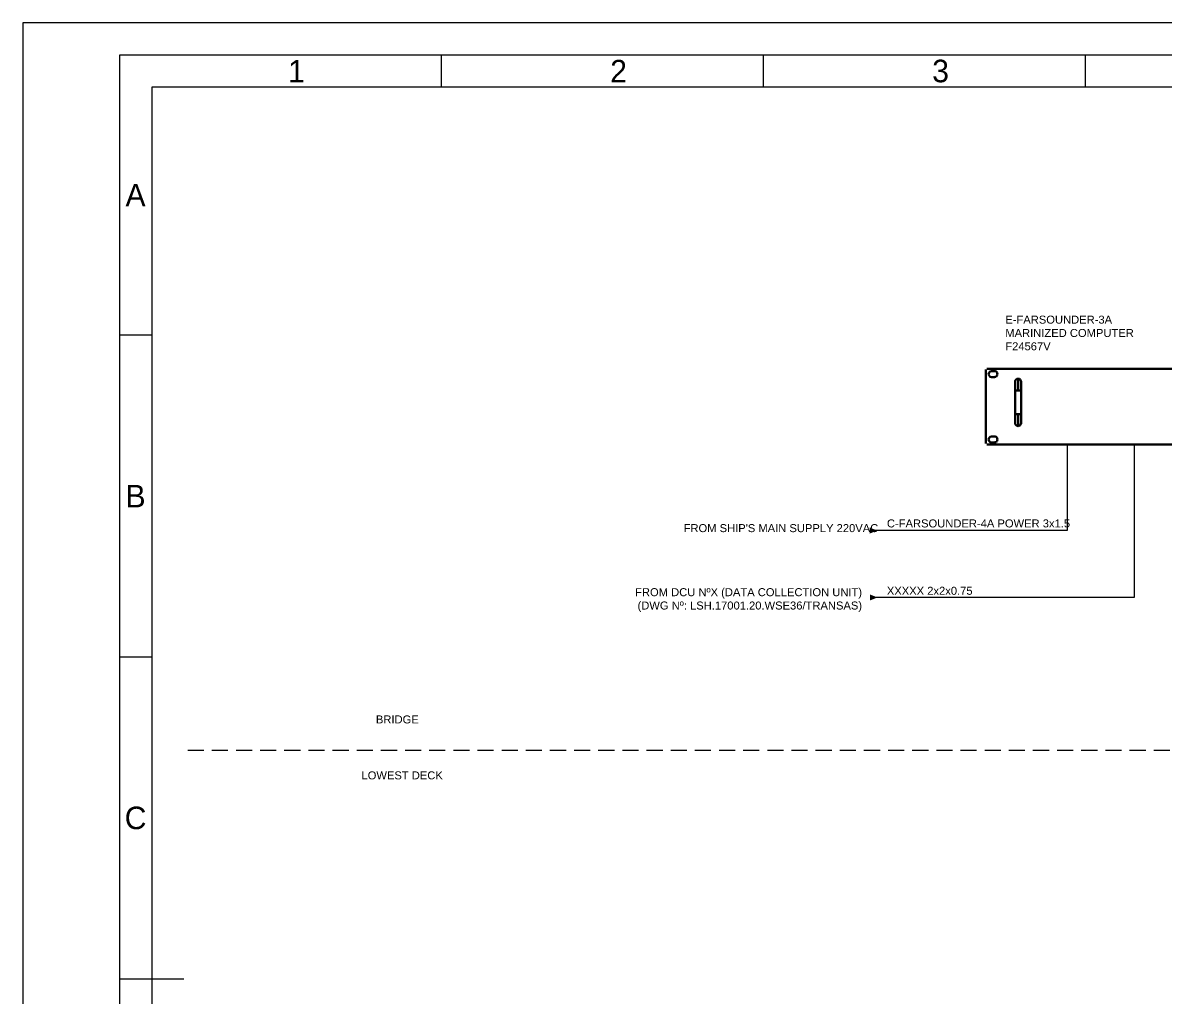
# Model space of a CAD drawing. Header units: millimetres. Extents: x 132530 to 133404, y 33424 to 34046.
# Drawn here: x 132529.6 to 132707.1, y 33569.7 to 33721.2 of the extents above; entities that cross this region are included whole.
import ezdxf

# ---------------------------------------------------------------- set-up
doc = ezdxf.new("R2010")
doc.units = ezdxf.units.MM
doc.linetypes.add('TRAZOS', pattern=[0.75, 0.5, -0.25])
doc.layers.add('ICT', color=3, linetype='Continuous')
doc.layers.add('MAINS-Cajetin', color=73, linetype='Continuous')
doc.layers.add('P', color=250, linetype='Continuous', lineweight=100)

# ---------------------------------------------------------------- blocks, each defined once
blk = doc.blocks.new('Formato A3')
at = {"layer": 'MAINS-Cajetin'}
for points in [[(0, 0), (420, 0), (420, 297), (0, 297)], [(15, 5), (415, 5), (415, 292), (15, 292)], [(20, 10), (410, 10), (410, 287), (20, 287)]]:
    blk.add_lwpolyline(points, close=True, dxfattribs=at)
for points in [[(65, 287), (65, 292)], [(115, 287), (115, 292)], [(165, 287), (165, 292)], [(20, 248.5), (15, 248.5)], [(20, 198.5), (15, 198.5)], [(25, 148.5), (15, 148.5)], [(25, 148.5), (15, 148.5)]]:
    blk.add_lwpolyline(points, dxfattribs=at)
at = {"layer": 'MAINS-Cajetin', "char_height": 3.5, "width": 4.44, "attachment_point": 5}
for s, insert in [('1', (42.5, 289.5)), ('2', (92.5, 289.5)), ('3', (142.5, 289.5)), ('A', (17.5, 270.25)), ('B', (17.5, 223.5)), ('C', (17.5, 173.5))]:
    blk.add_mtext(s, dxfattribs=dict(at, insert=insert))

msp = doc.modelspace()

# ---------------------------------------------------------------- hatches: boundary and pattern name
h = msp.add_hatch(color=1)
h.paths.add_polyline_path([(132661.07, 33642.78), (132661.07, 33642.32), (132662.26, 33642.32)])
h.paths.add_polyline_path([(132662.26, 33642.32), (132661.07, 33642.32), (132661.07, 33641.85)])
h = msp.add_hatch(color=3)
h.paths.add_polyline_path([(132661.1, 33632.4), (132661.1, 33631.93), (132662.29, 33631.93)])
h.paths.add_polyline_path([(132662.29, 33631.93), (132661.1, 33631.93), (132661.1, 33631.46)])

# ---------------------------------------------------------------- linework, layer by layer
at = {"color": 1}
for p, q in [((132691.75, 33655.7), (132691.75, 33642.31)), ((132691.75, 33642.31), (132661.88, 33642.31))]:
    msp.add_line(p, q, dxfattribs=at)
at = {"color": 3}
for p, q in [((132702.13, 33655.7), (132702.13, 33631.93)), ((132702.13, 33631.93), (132661.88, 33631.93))]:
    msp.add_line(p, q, dxfattribs=at)
at = {"layer": 'ICT', "color": 7, "linetype": 'TRAZOS', "ltscale": 5}
msp.add_line((132555.18, 33608.2), (132936.38, 33608.2), dxfattribs=at)
at = {"layer": 'P', "color": 7}
for points in [[(132679.12, 33667.31), (132679.12, 33655.82)], [(132743.34, 33667.44), (132679.27, 33667.44)], [(132679.6, 33666.87), (132679.53, 33666.63)], [(132679.53, 33666.63), (132679.6, 33666.39)], [(132679.77, 33667.04), (132679.6, 33666.87)], [(132679.6, 33666.39), (132679.77, 33666.22)], [(132680.01, 33667.1), (132679.77, 33667.04)], [(132679.77, 33666.22), (132680.01, 33666.15)], [(132680.45, 33667.1), (132680.01, 33667.1)], [(132680.01, 33666.15), (132680.45, 33666.15)], [(132680.55, 33667.1), (132680.45, 33667.1)], [(132680.45, 33666.15), (132680.55, 33666.2)], [(132680.69, 33667.04), (132680.55, 33667.1)], [(132680.55, 33666.2), (132680.69, 33666.22)], [(132680.79, 33666.97), (132680.69, 33667.04)], [(132680.69, 33666.22), (132680.79, 33666.29)], [(132680.86, 33666.87), (132680.79, 33666.97)], [(132680.79, 33666.29), (132680.86, 33666.39)], [(132680.89, 33666.76), (132680.86, 33666.87)], [(132680.86, 33666.39), (132680.89, 33666.49)], [(132680.93, 33666.63), (132680.89, 33666.76)], [(132680.89, 33666.49), (132680.93, 33666.63)], [(132683.91, 33665.86), (132683.81, 33665.79)], [(132684.01, 33665.91), (132683.91, 33665.86)], [(132684.11, 33665.91), (132684.01, 33665.91)], [(132684.11, 33664.09), (132684.11, 33665.91)], [(132684.25, 33665.91), (132684.11, 33665.91)], [(132684.35, 33665.86), (132684.25, 33665.91)], [(132684.44, 33665.79), (132684.35, 33665.86)], [(132683.74, 33665.69), (132683.67, 33665.57)], [(132683.67, 33665.57), (132683.67, 33665.48)], [(132683.67, 33665.48), (132683.67, 33664.09)], [(132684.11, 33664.09), (132683.67, 33664.09)], [(132683.67, 33660.4), (132683.67, 33664.09)], [(132683.81, 33665.79), (132683.74, 33665.69)], [(132684.59, 33664.09), (132684.11, 33664.09)], [(132684.51, 33665.69), (132684.44, 33665.79)], [(132684.54, 33665.57), (132684.51, 33665.69)], [(132684.59, 33665.48), (132684.54, 33665.57)], [(132684.59, 33664.09), (132684.59, 33665.48)], [(132684.59, 33660.4), (132684.59, 33664.09)], [(132684.11, 33660.4), (132683.67, 33660.4)], [(132683.67, 33660.4), (132683.67, 33659.01)], [(132683.67, 33659.01), (132683.67, 33658.87)], [(132683.67, 33658.87), (132683.74, 33658.77)], [(132683.74, 33658.77), (132683.81, 33658.67)], [(132684.11, 33660.4), (132684.11, 33658.53)], [(132684.59, 33660.4), (132684.11, 33660.4)], [(132684.44, 33658.67), (132684.51, 33658.77)], [(132684.51, 33658.77), (132684.54, 33658.87)], [(132684.54, 33658.87), (132684.59, 33659.01)], [(132684.59, 33659.01), (132684.59, 33660.4)], [(132683.81, 33658.67), (132683.91, 33658.6)], [(132683.91, 33658.6), (132684.01, 33658.58)], [(132684.01, 33658.58), (132684.11, 33658.53)], [(132684.11, 33658.53), (132684.25, 33658.58)], [(132684.25, 33658.58), (132684.35, 33658.6)], [(132684.35, 33658.6), (132684.44, 33658.67)], [(132679.27, 33655.7), (132743.34, 33655.7)], [(132679.6, 33656.71), (132679.53, 33656.47)], [(132679.53, 33656.47), (132679.6, 33656.23)], [(132679.77, 33656.88), (132679.6, 33656.71)], [(132679.6, 33656.23), (132679.77, 33656.06)], [(132680.01, 33656.94), (132679.77, 33656.88)], [(132679.77, 33656.06), (132680.01, 33655.99)], [(132680.45, 33656.94), (132680.01, 33656.94)], [(132680.01, 33655.99), (132680.45, 33655.99)], [(132680.55, 33656.94), (132680.45, 33656.94)], [(132680.45, 33655.99), (132680.55, 33656.04)], [(132680.69, 33656.88), (132680.55, 33656.94)], [(132680.55, 33656.04), (132680.69, 33656.06)], [(132680.79, 33656.81), (132680.69, 33656.88)], [(132680.69, 33656.06), (132680.79, 33656.13)], [(132680.86, 33656.71), (132680.79, 33656.81)], [(132680.79, 33656.13), (132680.86, 33656.23)], [(132680.89, 33656.6), (132680.86, 33656.71)], [(132680.86, 33656.23), (132680.89, 33656.33)], [(132680.93, 33656.47), (132680.89, 33656.6)], [(132680.89, 33656.33), (132680.93, 33656.47)]]:
    msp.add_lwpolyline(points, dxfattribs=at)

# ---------------------------------------------------------------- block references
at = {"layer": 'MAINS-Cajetin'}
msp.add_blockref('Formato A3', (132529.58, 33424.17), dxfattribs=at)

# ---------------------------------------------------------------- texts
at = {"color": 7, "char_height": 1.2422, "attachment_point": 1}
for s, insert, width in [('{\\fSwis721 Lt BT|b0|i0|c0|p34;E-FARSOUNDER-3A\\PMARINIZED COMPUTER\\PF24567V}', (132682.13, 33675.7), 23.4003), ("{\\fSwis721 Lt BT|b0|i0|c0|p34;FROM SHIP'S MAIN SUPPLY 220VAC}", (132632.18, 33643.32), 34.5354), ('{\\fSwis721 Lt BT|b0|i0|c0|p34;C-FARSOUNDER-4A POWER 3x1.5}', (132663.75, 33644.05), 29.984), ('{\\fSwis721 Lt BT|b0|i0|c0|p34;BRIDGE}', (132584.4, 33613.61), 23.4003), ('{\\fSwis721 Lt BT|b0|i0|c0|p34;LOWEST DECK}', (132582.16, 33604.92), 23.4003)]:
    msp.add_mtext(s, dxfattribs=dict(at, insert=insert, width=width))
at = {"color": 1, "char_height": 1.2422}
for s, insert, width, attachment_point in [('{\\fSwis721 Lt BT|b0|i0|c0|p34;FROM DCU NºX (DATA COLLECTION UNIT)\\P(DWG Nº: LSH.17001.20.WSE36/TRANSAS) }', (132659.89, 33633.37), 41.0338, 3), ('{\\fSwis721 Lt BT|b0|i0|c0|p34;XXXXX 2x2x0.75}', (132663.74, 33633.59), 56.6468, 1)]:
    msp.add_mtext(s, dxfattribs=dict(at, insert=insert, width=width, attachment_point=attachment_point))

doc.saveas('drawing.dxf')
